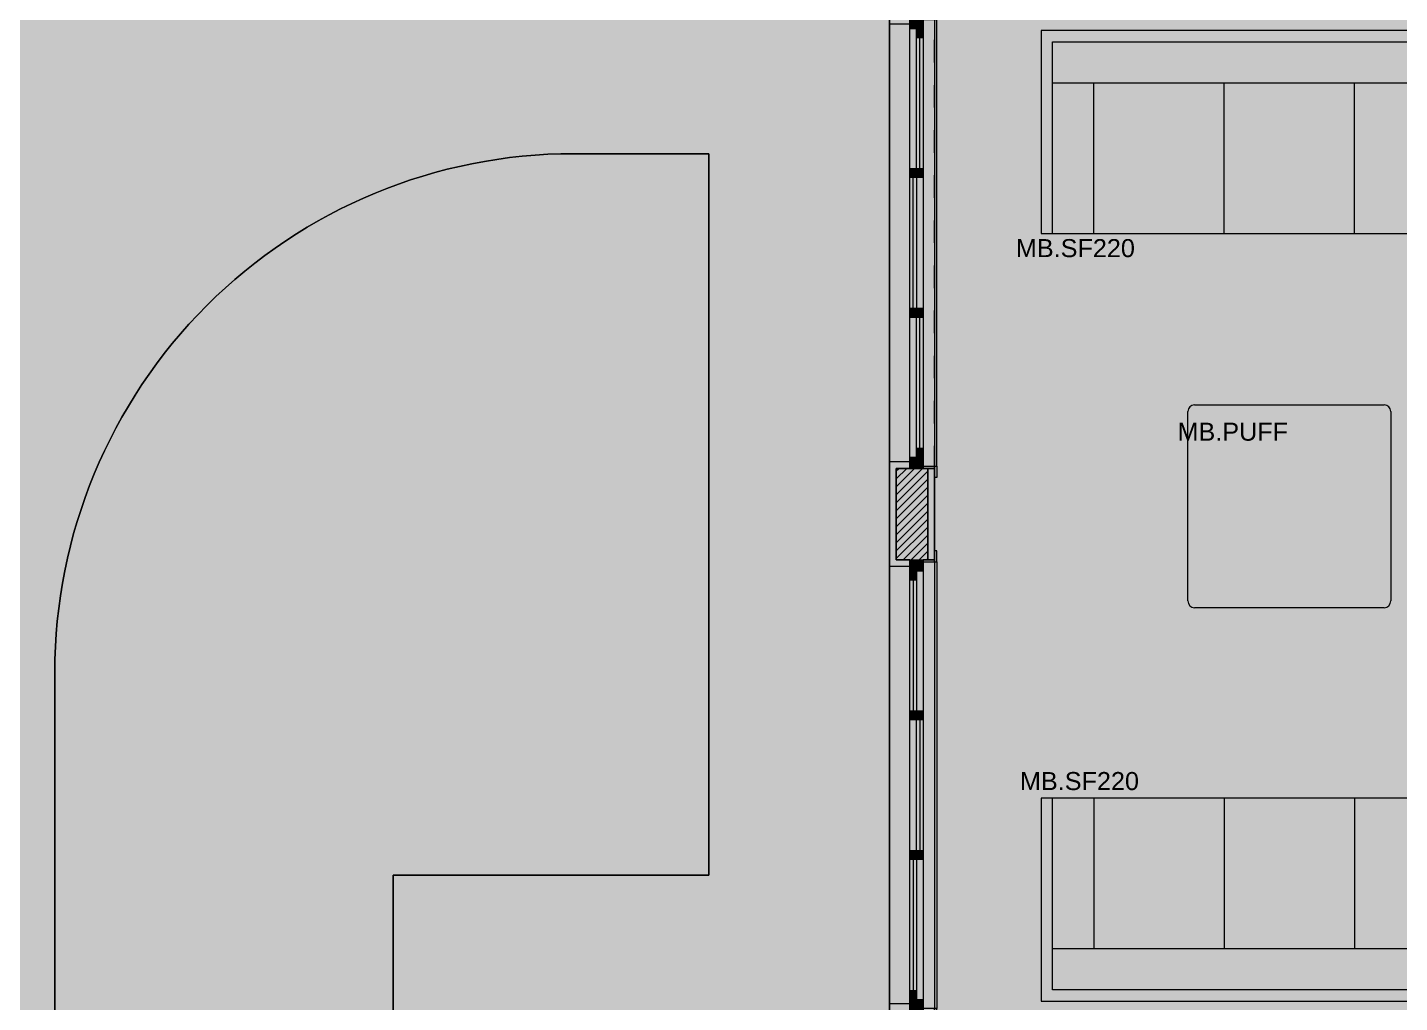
# Model space of a CAD drawing. Header units: metres. Extents: x -77 to 21.6, y -70.6 to -27.7.
# Drawn here: x -68.94 to -62.85, y -46.86 to -42.54 of the extents above; entities that cross this region are included whole.
import ezdxf

# ---------------------------------------------------------------- set-up
doc = ezdxf.new("R2010")
doc.units = ezdxf.units.M
doc.header["$MEASUREMENT"] = 0
doc.linetypes.add('Dashed', pattern=[0.07, 0.045, -0.025])
for name, color, linetype in [('Janelas Archicad', 7, 'Continuous'), ('NOTAS-LAYOUT.EXEC', 7, 'Continuous'), ('PAREDE CONSTRUIR', 7, 'Continuous'), ('TERRENO.ARQ', 7, 'Continuous')]:
    doc.layers.add(name, color=color, linetype=linetype)
for name, color, linetype, lineweight in [('Janelas Archicad_Caneta_No__10', 7, 'Continuous', 5), ('Janelas Archicad_Caneta_No__241', 7, 'Continuous', 13), ('LAJES.EST_Caneta_No__241', 7, 'Continuous', 13), ('MOBILIÁRIO_Caneta_No__96', 252, 'Continuous', 0), ('NOTAS-LAYOUT.EXEC_Caneta_No__99', 7, 'Continuous', 20), ('PAREDE CONSTRUIR_Caneta_No__241', 7, 'Continuous', 13), ('PAREDE CONSTRUIR_Caneta_No__3', 7, 'Continuous', 25), ('TERRENO.ARQ_Caneta_No__241', 7, 'Continuous', 13)]:
    doc.layers.add(name, color=color, linetype=linetype, lineweight=lineweight)
for name, color, linetype, lineweight, true_color in [('Janelas Archicad_Caneta_No__9', 7, 'Continuous', 5, 0x020202), ('LAJES.EST_Caneta_No__18', 7, 'Continuous', 0, 0xdfdfdf), ('LAJES.EST_Caneta_No__254', 7, 'Continuous', 0, 0xd1c9ad), ('MOBILIÁRIO_Caneta_No__19', 7, 'Continuous', 0, 0xe9e9e9), ('ZONA_Caneta_No__56', 7, 'Continuous', 0, 0xffe495)]:
    doc.layers.add(name, color=color, linetype=linetype, lineweight=lineweight, true_color=true_color)
doc.styles.add('GENERATED_STYLE_1', font='arial.ttf')
pattern_1 = [(45, (0, 0.6), (-0.1909188, 0.1909188), [0, -0.18, 0, -0.27]), (110, (0.6, 0.6), (0.253717, 0.09234544), [0, -0.132, 0, -0.228])]

# ---------------------------------------------------------------- blocks, each defined once
blk = doc.blocks.new('3-Sash Sliding Window 26')
at = {"layer": 'Janelas Archicad', "linetype": 'Continuous', "lineweight": 0, "true_color": 0xffffff}
for points in [[(-1, 0), (1, 0), (1, 0.05), (0.99, 0.06), (-0.99, 0.06), (-1, 0.05)], [(-1, 0), (-1, -0.06), (-0.95, -0.06), (-0.95, 0)], [(-0.29, 0), (-0.95, 0), (-0.95, -0.03), (-0.95, -0.06), (-0.29, -0.06), (-0.29, -0.03)], [(0.33, 0), (-0.33, 0), (-0.33, -0.03), (-0.33, -0.06), (0.33, -0.06), (0.33, -0.03)], [(-0.33, 0), (-0.33, -0.03), (-0.29, -0.03), (-0.29, 0)], [(0.29, -0.03), (0.29, 0), (-0.29, 0), (-0.29, -0.03)], [(0.95, 0), (0.29, 0), (0.29, -0.03), (0.29, -0.06), (0.95, -0.06), (0.95, -0.03)], [(0.33, -0.03), (0.33, 0), (0.29, 0), (0.29, -0.03)], [(1, -0.06), (1, 0), (0.95, 0), (0.95, -0.06)], [(-0.95, -0.03), (-0.95, -0.06), (-0.91, -0.06), (-0.91, -0.03)], [(-0.33, -0.06), (-0.33, -0.03), (-0.91, -0.03), (-0.91, -0.06)], [(-0.29, -0.06), (-0.29, -0.03), (-0.33, -0.03), (-0.33, -0.06)], [(0.29, -0.03), (0.29, -0.06), (0.33, -0.06), (0.33, -0.03)], [(0.91, -0.06), (0.91, -0.03), (0.33, -0.03), (0.33, -0.06)], [(0.95, -0.06), (0.95, -0.03), (0.91, -0.03), (0.91, -0.06)]]:
    blk.add_hatch(color=7, dxfattribs=at).paths.add_polyline_path(points)
at = {"layer": 'Janelas Archicad_Caneta_No__10', "color": 7, "linetype": 'Continuous', "lineweight": 5}
for p, q in [((-0.99, 0.06), (-1.04, 0.06)), ((-1.04, 0.06), (-1.04, 0.05)), ((-1.04, 0.05), (-0.99, 0.05)), ((-0.99, 0.05), (-1, 0.05)), ((-1, 0.05), (-1, 0)), ((-1, 0), (-0.99, 0)), ((-0.99, 0.05), (-0.99, 0.06)), ((-0.99, 0), (-0.99, 0.05)), ((1.04, 0.06), (0.99, 0.06)), ((0.99, 0.06), (0.99, 0.05)), ((1, 0.05), (0.99, 0.05)), ((0.99, 0.05), (0.99, 0)), ((0.99, 0.05), (1.04, 0.05)), ((0.99, 0), (1, 0)), ((1, 0), (1, 0.05)), ((1.04, 0.05), (1.04, 0.06))]:
    blk.add_line(p, q, dxfattribs=at)
at = {"layer": 'Janelas Archicad_Caneta_No__241', "color": 7, "linetype": 'Continuous', "lineweight": 13}
for p, q in [((-1.04, 0.05), (-1, 0.05)), ((-1, 0.02), (-1, 0.05)), ((-1, 0), (-1, 0.02)), ((-1, -0.06), (-1, 0)), ((1, 0.02), (1, 0.05)), ((1, 0.05), (1.04, 0.05)), ((1, 0), (1, 0.02)), ((1, -0.06), (1, 0)), ((-0.97, -0.06), (-0.97, -0.15)), ((0.97, -0.06), (0.97, -0.15)), ((-1, -0.15), (-0.97, -0.15)), ((1, -0.15), (0.97, -0.15))]:
    blk.add_line(p, q, dxfattribs=at)
at = {"layer": 'Janelas Archicad_Caneta_No__9', "color": 18, "linetype": 'Dashed', "lineweight": 5, "true_color": 0x020202}
blk.add_line((-1, 0.05), (1, 0.05), dxfattribs=at)
at = {"layer": 'Janelas Archicad_Caneta_No__9', "color": 18, "linetype": 'Continuous', "lineweight": 5, "true_color": 0x020202}
for p, q in [((-1, 0), (-0.95, 0)), ((-0.99, 0.06), (0.99, 0.06)), ((-0.95, 0), (-0.29, 0)), ((-0.95, 0), (-0.95, -0.06)), ((-0.33, 0), (0.33, 0)), ((-0.33, 0), (-0.29, 0)), ((-0.33, -0.03), (-0.33, 0)), ((-0.29, 0), (-0.29, -0.03)), ((-0.29, 0), (0.29, 0)), ((0.29, 0), (0.95, 0)), ((0.29, -0.03), (0.29, 0)), ((0.29, 0), (0.33, 0)), ((0.33, 0), (0.33, -0.03)), ((0.95, -0.06), (0.95, 0)), ((0.95, 0), (1, 0)), ((-0.95, -0.06), (-1, -0.06)), ((-0.95, -0.03), (-0.91, -0.03)), ((-0.95, -0.06), (-0.95, -0.03)), ((-0.29, -0.06), (-0.95, -0.06)), ((-0.91, -0.06), (-0.95, -0.06)), ((-0.91, -0.03), (-0.91, -0.06)), ((-0.91, -0.03), (-0.33, -0.03)), ((-0.91, -0.045), (-0.33, -0.045)), ((-0.33, -0.06), (-0.91, -0.06)), ((-0.33, -0.06), (-0.33, -0.03)), ((-0.33, -0.03), (-0.29, -0.03)), ((-0.29, -0.03), (-0.33, -0.03)), ((0.33, -0.06), (-0.33, -0.06)), ((-0.29, -0.06), (-0.33, -0.06)), ((-0.29, -0.015), (0.29, -0.015)), ((-0.29, -0.03), (-0.29, -0.06)), ((0.29, -0.03), (-0.29, -0.03)), ((0.33, -0.03), (0.29, -0.03)), ((0.29, -0.03), (0.33, -0.03)), ((0.29, -0.06), (0.29, -0.03)), ((0.95, -0.06), (0.29, -0.06)), ((0.33, -0.06), (0.29, -0.06)), ((0.33, -0.03), (0.33, -0.06)), ((0.33, -0.03), (0.91, -0.03)), ((0.33, -0.045), (0.91, -0.045)), ((0.91, -0.06), (0.33, -0.06)), ((0.91, -0.06), (0.91, -0.03)), ((0.91, -0.03), (0.95, -0.03)), ((0.95, -0.06), (0.91, -0.06)), ((0.95, -0.03), (0.95, -0.06)), ((1, -0.06), (0.95, -0.06)), ((-0.97, -0.15), (0.97, -0.15))]:
    blk.add_line(p, q, dxfattribs=at)
blk = doc.blocks.new('3-Sash Sliding Window 26_2')
at = {"layer": 'Janelas Archicad', "linetype": 'Continuous', "lineweight": 0, "true_color": 0xffffff}
for points in [[(-1, 0), (-1, -0.06), (-0.95, -0.06), (-0.95, 0)], [(-0.29, 0), (-0.95, 0), (-0.95, -0.03), (-0.95, -0.06), (-0.29, -0.06), (-0.29, -0.03)], [(0.33, 0), (-0.33, 0), (-0.33, -0.03), (-0.33, -0.06), (0.33, -0.06), (0.33, -0.03)], [(-0.33, 0), (-0.33, -0.03), (-0.29, -0.03), (-0.29, 0)], [(0.29, -0.03), (0.29, 0), (-0.29, 0), (-0.29, -0.03)], [(0.95, 0), (0.29, 0), (0.29, -0.03), (0.29, -0.06), (0.95, -0.06), (0.95, -0.03)], [(0.33, -0.03), (0.33, 0), (0.29, 0), (0.29, -0.03)], [(1, -0.06), (1, 0), (0.95, 0), (0.95, -0.06)], [(-1, -0.06), (-1, -0.11), (-0.99, -0.12), (0.99, -0.12), (1, -0.11), (1, -0.06)], [(-0.95, -0.03), (-0.95, -0.06), (-0.91, -0.06), (-0.91, -0.03)], [(-0.33, -0.06), (-0.33, -0.03), (-0.91, -0.03), (-0.91, -0.06)], [(-0.29, -0.06), (-0.29, -0.03), (-0.33, -0.03), (-0.33, -0.06)], [(0.29, -0.03), (0.29, -0.06), (0.33, -0.06), (0.33, -0.03)], [(0.91, -0.06), (0.91, -0.03), (0.33, -0.03), (0.33, -0.06)], [(0.95, -0.06), (0.95, -0.03), (0.91, -0.03), (0.91, -0.06)]]:
    blk.add_hatch(color=7, dxfattribs=at).paths.add_polyline_path(points)
at = {"layer": 'Janelas Archicad_Caneta_No__10', "color": 7, "linetype": 'Continuous', "lineweight": 5}
for p, q in [((-1, -0.11), (-1, -0.06)), ((-1, -0.06), (-0.99, -0.06)), ((-0.99, -0.06), (-0.99, -0.11)), ((0.99, -0.11), (0.99, -0.06)), ((0.99, -0.06), (1, -0.06)), ((1, -0.06), (1, -0.11)), ((-1.04, -0.12), (-1.04, -0.11)), ((-1.04, -0.11), (-0.99, -0.11)), ((-0.99, -0.12), (-1.04, -0.12)), ((-0.99, -0.11), (-1, -0.11)), ((-0.99, -0.11), (-0.99, -0.12)), ((1, -0.11), (0.99, -0.11)), ((0.99, -0.11), (1.04, -0.11)), ((0.99, -0.12), (0.99, -0.11)), ((1.04, -0.12), (0.99, -0.12)), ((1.04, -0.11), (1.04, -0.12))]:
    blk.add_line(p, q, dxfattribs=at)
at = {"layer": 'Janelas Archicad_Caneta_No__241', "color": 7, "linetype": 'Continuous', "lineweight": 13}
for p, q in [((-1, 0.09), (-0.97, 0.09)), ((-0.97, 0), (-0.97, 0.09)), ((1, 0.09), (0.97, 0.09)), ((0.97, 0), (0.97, 0.09)), ((-1, 0), (-1, -0.06)), ((1, 0), (1, -0.06)), ((-1, -0.06), (-1, -0.08)), ((1, -0.06), (1, -0.08)), ((-1.04, -0.11), (-1, -0.11)), ((-1, -0.08), (-1, -0.11)), ((1, -0.08), (1, -0.11)), ((1, -0.11), (1.04, -0.11))]:
    blk.add_line(p, q, dxfattribs=at)
at = {"layer": 'Janelas Archicad_Caneta_No__9', "color": 18, "linetype": 'Continuous', "lineweight": 5, "true_color": 0x020202}
for p, q in [((-0.97, 0.09), (0.97, 0.09)), ((-1, 0), (-0.95, 0)), ((-0.95, 0), (-0.29, 0)), ((-0.95, 0), (-0.95, -0.06)), ((-0.33, 0), (0.33, 0)), ((-0.33, 0), (-0.29, 0)), ((-0.33, -0.03), (-0.33, 0)), ((-0.29, 0), (-0.29, -0.03)), ((-0.29, 0), (0.29, 0)), ((0.29, 0), (0.95, 0)), ((0.29, -0.03), (0.29, 0)), ((0.29, 0), (0.33, 0)), ((0.33, 0), (0.33, -0.03)), ((0.95, -0.06), (0.95, 0)), ((0.95, 0), (1, 0)), ((-0.95, -0.06), (-1, -0.06)), ((-0.95, -0.03), (-0.91, -0.03)), ((-0.95, -0.06), (-0.95, -0.03)), ((-0.29, -0.06), (-0.95, -0.06)), ((-0.91, -0.06), (-0.95, -0.06)), ((-0.91, -0.03), (-0.91, -0.06)), ((-0.91, -0.03), (-0.33, -0.03)), ((-0.91, -0.045), (-0.33, -0.045)), ((-0.33, -0.06), (-0.91, -0.06)), ((-0.33, -0.06), (-0.33, -0.03)), ((-0.33, -0.03), (-0.29, -0.03)), ((-0.29, -0.03), (-0.33, -0.03)), ((0.33, -0.06), (-0.33, -0.06)), ((-0.29, -0.06), (-0.33, -0.06)), ((-0.29, -0.015), (0.29, -0.015)), ((-0.29, -0.03), (-0.29, -0.06)), ((0.29, -0.03), (-0.29, -0.03)), ((0.33, -0.03), (0.29, -0.03)), ((0.29, -0.03), (0.33, -0.03)), ((0.29, -0.06), (0.29, -0.03)), ((0.95, -0.06), (0.29, -0.06)), ((0.33, -0.06), (0.29, -0.06)), ((0.33, -0.03), (0.33, -0.06)), ((0.33, -0.03), (0.91, -0.03)), ((0.33, -0.045), (0.91, -0.045)), ((0.91, -0.06), (0.33, -0.06)), ((0.91, -0.06), (0.91, -0.03)), ((0.91, -0.03), (0.95, -0.03)), ((0.95, -0.06), (0.91, -0.06)), ((0.95, -0.03), (0.95, -0.06)), ((1, -0.06), (0.95, -0.06)), ((-0.99, -0.12), (0.99, -0.12))]:
    blk.add_line(p, q, dxfattribs=at)
at = {"layer": 'Janelas Archicad_Caneta_No__9', "color": 18, "linetype": 'Dashed', "lineweight": 5, "true_color": 0x020202}
blk.add_line((-1, -0.11), (1, -0.11), dxfattribs=at)
blk = doc.blocks.new('Sofa 04 12[92]_6', base_point=(-62.2412, -45.9583))
at = {"layer": 'MOBILIÁRIO_Caneta_No__19', "linetype": 'Continuous', "lineweight": 0, "true_color": 0xe9e9e9}
blk.add_hatch(color=254, dxfattribs=at).paths.add_polyline_path([(-62.2412, -45.9583), (-64.4412, -45.9583), (-64.4412, -46.8583), (-62.2412, -46.8583)])
at = {"layer": 'MOBILIÁRIO_Caneta_No__96', "color": 252, "linetype": 'Continuous', "lineweight": 0}
for p, q in [((-62.2412, -45.9583), (-64.4412, -45.9583)), ((-64.4412, -45.9583), (-64.4412, -46.8583)), ((-64.3912, -46.8083), (-64.3912, -45.9583)), ((-64.2079, -45.9583), (-64.2079, -46.6264)), ((-63.6301, -45.9583), (-63.6301, -46.6264)), ((-63.0523, -45.9583), (-63.0523, -46.6264)), ((-62.4745, -45.9583), (-62.4745, -46.6264)), ((-62.2912, -45.9583), (-62.2912, -46.8083)), ((-62.2412, -46.8583), (-62.2412, -45.9583)), ((-62.2912, -46.6264), (-64.3912, -46.6264)), ((-62.2912, -46.8083), (-64.3912, -46.8083)), ((-64.4412, -46.8583), (-62.2412, -46.8583))]:
    blk.add_line(p, q, dxfattribs=at)
blk = doc.blocks.new('Sofa 04 12[93]_6', base_point=(-64.4412, -43.4547))
at = {"layer": 'MOBILIÁRIO_Caneta_No__19', "linetype": 'Continuous', "lineweight": 0, "true_color": 0xe9e9e9}
blk.add_hatch(color=254, dxfattribs=at).paths.add_polyline_path([(-64.4412, -43.4547), (-62.2412, -43.4547), (-62.2412, -42.5547), (-64.4412, -42.5547)])
at = {"layer": 'MOBILIÁRIO_Caneta_No__96', "color": 252, "linetype": 'Continuous', "lineweight": 0}
for p, q in [((-62.2412, -42.5547), (-64.4412, -42.5547)), ((-64.4412, -42.5547), (-64.4412, -43.4547)), ((-62.2412, -43.4547), (-62.2412, -42.5547)), ((-64.3912, -43.4547), (-64.3912, -42.6047)), ((-64.3912, -42.6047), (-62.2912, -42.6047)), ((-62.2912, -42.6047), (-62.2912, -43.4547)), ((-64.3912, -42.7865), (-62.2912, -42.7865)), ((-64.2079, -43.4547), (-64.2079, -42.7865)), ((-63.6301, -43.4547), (-63.6301, -42.7865)), ((-63.0523, -43.4547), (-63.0523, -42.7865)), ((-62.4745, -43.4547), (-62.4745, -42.7865)), ((-64.4412, -43.4547), (-62.2412, -43.4547))]:
    blk.add_line(p, q, dxfattribs=at)
blk = doc.blocks.new('Sofa Set 01 14[100]_6', base_point=(-62.8912, -44.2138))
at = {"layer": 'MOBILIÁRIO_Caneta_No__19', "linetype": 'Continuous', "lineweight": 0, "true_color": 0xe9e9e9}
blk.add_hatch(color=254, dxfattribs=at).paths.add_polyline_path([(-63.7612, -44.2138, 0.414214), (-63.7912, -44.2438), (-63.7912, -45.0838, 0.414214), (-63.7612, -45.1138), (-62.9212, -45.1138, 0.414214), (-62.8912, -45.0838), (-62.8912, -44.2438, 0.414214), (-62.9212, -44.2138)])
at = {"layer": 'MOBILIÁRIO_Caneta_No__96', "color": 252, "linetype": 'Continuous', "lineweight": 0}
for p, q in [((-63.7612, -44.2138), (-62.9212, -44.2138)), ((-63.7912, -45.0838), (-63.7912, -44.2438)), ((-62.8912, -44.2438), (-62.8912, -45.0838)), ((-62.9212, -45.1138), (-63.7612, -45.1138))]:
    blk.add_line(p, q, dxfattribs=at)
for centre, start, end in [((-63.7612, -44.2438), 90, 180), ((-62.9212, -44.2438), 0, 90), ((-63.7612, -45.0838), 180, 270), ((-62.9212, -45.0838), 270, 0)]:
    blk.add_arc(centre, 0.03, start, end, dxfattribs=at)
blk = doc.blocks.new('Label_132_6', base_point=(-64.4231, -45.818))
at = {"layer": 'NOTAS-LAYOUT.EXEC_Caneta_No__99', "color": 7, "lineweight": 20, "insert": (-64.1589, -45.8423), "char_height": 0.08, "attachment_point": 2, "style": 'GENERATED_STYLE_1'}
blk.add_mtext('\\A1;{\\pqc;\\pt0,99;\\fArial|b0|i0|c0|p0;\\W1.000000;MB.SF220\\fArial|b0|i0|c0|p0;\\W1.000000;\\A1{\\H.66x;\\S^  ;}\\fArial|b0|i0|c0|p0;\\W1.000000;\\fArial|b0|i0|c0|p0;\\W1.000000;\\A1{\\H.66x;\\S^  ;}\\fArial|b0|i0|c0|p0;\\W1.000000;\\fArial|b0|i0|c0|p0;\\W1.000000;\\fArial|b0|i0|c0|p0;\\W1.000000;\\fArial|b0|i0|c0|p0;\\W1.000000;\\fArial|b0|i0|c0|p0;\\W1.000000;\\fArial|b0|i0|c0|p0;\\W1.000000;\\fArial|b0|i0|c0|p0;\\W1.000000;\\A1{\\H.66x;\\S^  ;}\\fArial|b0|i0|c0|p0;\\W1.000000;\\fArial|b0|i0|c0|p0;\\W1.000000;\\A1{\\H.66x;\\S^  ;}\\fArial|b0|i0|c0|p0;\\W1.000000;\\fArial|b0|i0|c0|p0;\\W1.000000;\\fArial|b0|i0|c0|p0;\\W1.000000;\\fArial|b0|i0|c0|p0;\\W1.000000;\\fArial|b0|i0|c0|p0;\\W1.000000;\\fArial|b0|i0|c0|p0;\\W1.000000;\\fArial|b0|i0|c0|p0;\\W1.000000;\\A1{\\H.66x;\\S^  ;}\\fArial|b0|i0|c0|p0;\\W1.000000;\\fArial|b0|i0|c0|p0;\\W1.000000;\\A1{\\H.66x;\\S^  ;}\\fArial|b0|i0|c0|p0;\\W1.000000;\\fArial|b0|i0|c0|p0;\\W1.000000;\\fArial|b0|i0|c0|p0;\\W1.000000;\\fArial|b0|i0|c0|p0;\\W1.000000;\\fArial|b0|i0|c0|p0;\\W1.000000;\\fArial|b0|i0|c0|p0;\\W1.000000;\\fArial|b0|i0|c0|p0;\\W1.000000;\\A1{\\H.66x;\\S^  ;}\\fArial|b0|i0|c0|p0;\\W1.000000;\\fArial|b0|i0|c0|p0;\\W1.000000;\\A1{\\H.66x;\\S^  ;}\\fArial|b0|i0|c0|p0;\\W1.000000;\\fArial|b0|i0|c0|p0;\\W1.000000;\\fArial|b0|i0|c0|p0;\\W1.000000;\\fArial|b0|i0|c0|p0;\\W1.000000;\\fArial|b0|i0|c0|p0;\\W1.000000;\\fArial|b0|i0|c0|p0;\\W1.000000;\\fArial|b0|i0|c0|p0;\\W1.000000;\\A1{\\H.66x;\\S^  ;}\\fArial|b0|i0|c0|p0;\\W1.000000;\\fArial|b0|i0|c0|p0;\\W1.000000;\\A1{\\H.66x;\\S^  ;}\\fArial|b0|i0|c0|p0;\\W1.000000;\\fArial|b0|i0|c0|p0;\\W1.000000;\\fArial|b0|i0|c0|p0;\\W1.000000;\\fArial|b0|i0|c0|p0;\\W1.000000;\\fArial|b0|i0|c0|p0;\\W1.000000;\\fArial|b0|i0|c0|p0;\\W1.000000;\\fArial|b0|i0|c0|p0;\\W1.000000;\\A1{\\H.66x;\\S^  ;}\\fArial|b0|i0|c0|p0;\\W1.000000;}', dxfattribs=at)
blk = doc.blocks.new('Label_133_6', base_point=(-64.4412, -43.4547))
at = {"layer": 'NOTAS-LAYOUT.EXEC_Caneta_No__99', "color": 7, "lineweight": 20, "insert": (-64.177, -43.479), "char_height": 0.08, "attachment_point": 2, "style": 'GENERATED_STYLE_1'}
blk.add_mtext('\\A1;{\\pqc;\\pt0,99;\\fArial|b0|i0|c0|p0;\\W1.000000;MB.SF220\\fArial|b0|i0|c0|p0;\\W1.000000;\\A1{\\H.66x;\\S^  ;}\\fArial|b0|i0|c0|p0;\\W1.000000;\\fArial|b0|i0|c0|p0;\\W1.000000;\\A1{\\H.66x;\\S^  ;}\\fArial|b0|i0|c0|p0;\\W1.000000;\\fArial|b0|i0|c0|p0;\\W1.000000;\\fArial|b0|i0|c0|p0;\\W1.000000;\\fArial|b0|i0|c0|p0;\\W1.000000;\\fArial|b0|i0|c0|p0;\\W1.000000;\\fArial|b0|i0|c0|p0;\\W1.000000;\\fArial|b0|i0|c0|p0;\\W1.000000;\\A1{\\H.66x;\\S^  ;}\\fArial|b0|i0|c0|p0;\\W1.000000;\\fArial|b0|i0|c0|p0;\\W1.000000;\\A1{\\H.66x;\\S^  ;}\\fArial|b0|i0|c0|p0;\\W1.000000;\\fArial|b0|i0|c0|p0;\\W1.000000;\\fArial|b0|i0|c0|p0;\\W1.000000;\\fArial|b0|i0|c0|p0;\\W1.000000;\\fArial|b0|i0|c0|p0;\\W1.000000;\\fArial|b0|i0|c0|p0;\\W1.000000;\\fArial|b0|i0|c0|p0;\\W1.000000;\\A1{\\H.66x;\\S^  ;}\\fArial|b0|i0|c0|p0;\\W1.000000;\\fArial|b0|i0|c0|p0;\\W1.000000;\\A1{\\H.66x;\\S^  ;}\\fArial|b0|i0|c0|p0;\\W1.000000;\\fArial|b0|i0|c0|p0;\\W1.000000;\\fArial|b0|i0|c0|p0;\\W1.000000;\\fArial|b0|i0|c0|p0;\\W1.000000;\\fArial|b0|i0|c0|p0;\\W1.000000;\\fArial|b0|i0|c0|p0;\\W1.000000;\\fArial|b0|i0|c0|p0;\\W1.000000;\\A1{\\H.66x;\\S^  ;}\\fArial|b0|i0|c0|p0;\\W1.000000;\\fArial|b0|i0|c0|p0;\\W1.000000;\\A1{\\H.66x;\\S^  ;}\\fArial|b0|i0|c0|p0;\\W1.000000;\\fArial|b0|i0|c0|p0;\\W1.000000;\\fArial|b0|i0|c0|p0;\\W1.000000;\\fArial|b0|i0|c0|p0;\\W1.000000;\\fArial|b0|i0|c0|p0;\\W1.000000;\\fArial|b0|i0|c0|p0;\\W1.000000;\\fArial|b0|i0|c0|p0;\\W1.000000;\\A1{\\H.66x;\\S^  ;}\\fArial|b0|i0|c0|p0;\\W1.000000;\\fArial|b0|i0|c0|p0;\\W1.000000;\\A1{\\H.66x;\\S^  ;}\\fArial|b0|i0|c0|p0;\\W1.000000;\\fArial|b0|i0|c0|p0;\\W1.000000;\\fArial|b0|i0|c0|p0;\\W1.000000;\\fArial|b0|i0|c0|p0;\\W1.000000;\\fArial|b0|i0|c0|p0;\\W1.000000;\\fArial|b0|i0|c0|p0;\\W1.000000;\\fArial|b0|i0|c0|p0;\\W1.000000;\\A1{\\H.66x;\\S^  ;}\\fArial|b0|i0|c0|p0;\\W1.000000;}', dxfattribs=at)
blk = doc.blocks.new('Label_171_6', base_point=(-63.725, -44.2687))
at = {"layer": 'NOTAS-LAYOUT.EXEC_Caneta_No__99', "color": 7, "lineweight": 20, "insert": (-63.4793, -44.293), "char_height": 0.08, "attachment_point": 2, "style": 'GENERATED_STYLE_1'}
blk.add_mtext('\\A1;{\\pqc;\\pt0,99;\\fArial|b0|i0|c0|p0;\\W1.000000;MB.PUFF\\fArial|b0|i0|c0|p0;\\W1.000000;\\A1{\\H.66x;\\S^  ;}\\fArial|b0|i0|c0|p0;\\W1.000000;\\fArial|b0|i0|c0|p0;\\W1.000000;\\A1{\\H.66x;\\S^  ;}\\fArial|b0|i0|c0|p0;\\W1.000000;\\fArial|b0|i0|c0|p0;\\W1.000000;\\fArial|b0|i0|c0|p0;\\W1.000000;\\fArial|b0|i0|c0|p0;\\W1.000000;\\fArial|b0|i0|c0|p0;\\W1.000000;\\fArial|b0|i0|c0|p0;\\W1.000000;\\fArial|b0|i0|c0|p0;\\W1.000000;\\A1{\\H.66x;\\S^  ;}\\fArial|b0|i0|c0|p0;\\W1.000000;\\fArial|b0|i0|c0|p0;\\W1.000000;\\A1{\\H.66x;\\S^  ;}\\fArial|b0|i0|c0|p0;\\W1.000000;\\fArial|b0|i0|c0|p0;\\W1.000000;\\fArial|b0|i0|c0|p0;\\W1.000000;\\fArial|b0|i0|c0|p0;\\W1.000000;\\fArial|b0|i0|c0|p0;\\W1.000000;\\fArial|b0|i0|c0|p0;\\W1.000000;\\fArial|b0|i0|c0|p0;\\W1.000000;\\A1{\\H.66x;\\S^  ;}\\fArial|b0|i0|c0|p0;\\W1.000000;\\fArial|b0|i0|c0|p0;\\W1.000000;\\A1{\\H.66x;\\S^  ;}\\fArial|b0|i0|c0|p0;\\W1.000000;\\fArial|b0|i0|c0|p0;\\W1.000000;\\fArial|b0|i0|c0|p0;\\W1.000000;\\fArial|b0|i0|c0|p0;\\W1.000000;\\fArial|b0|i0|c0|p0;\\W1.000000;\\fArial|b0|i0|c0|p0;\\W1.000000;\\fArial|b0|i0|c0|p0;\\W1.000000;\\A1{\\H.66x;\\S^  ;}\\fArial|b0|i0|c0|p0;\\W1.000000;\\fArial|b0|i0|c0|p0;\\W1.000000;\\A1{\\H.66x;\\S^  ;}\\fArial|b0|i0|c0|p0;\\W1.000000;\\fArial|b0|i0|c0|p0;\\W1.000000;\\fArial|b0|i0|c0|p0;\\W1.000000;\\fArial|b0|i0|c0|p0;\\W1.000000;\\fArial|b0|i0|c0|p0;\\W1.000000;\\fArial|b0|i0|c0|p0;\\W1.000000;\\fArial|b0|i0|c0|p0;\\W1.000000;\\A1{\\H.66x;\\S^  ;}\\fArial|b0|i0|c0|p0;\\W1.000000;\\fArial|b0|i0|c0|p0;\\W1.000000;\\A1{\\H.66x;\\S^  ;}\\fArial|b0|i0|c0|p0;\\W1.000000;\\fArial|b0|i0|c0|p0;\\W1.000000;\\fArial|b0|i0|c0|p0;\\W1.000000;\\fArial|b0|i0|c0|p0;\\W1.000000;\\fArial|b0|i0|c0|p0;\\W1.000000;\\fArial|b0|i0|c0|p0;\\W1.000000;\\fArial|b0|i0|c0|p0;\\W1.000000;\\A1{\\H.66x;\\S^  ;}\\fArial|b0|i0|c0|p0;\\W1.000000;}', dxfattribs=at)

msp = doc.modelspace()

# ---------------------------------------------------------------- hatches: boundary and pattern name
at = {"layer": 'LAJES.EST_Caneta_No__18', "linetype": 'Continuous', "lineweight": 0, "true_color": 0xdfdfdf}
h = msp.add_hatch(dxfattribs=at)
h.set_pattern_fill('Piso_Externo__0006', color=254, style=0, pattern_type=2)
h.set_pattern_definition(pattern_1)
h.paths.add_polyline_path([(-76.514, -65.1016), (-73.814, -65.1016, -0.414214), (-75.814, -67.1016), (-66.814, -67.1016, -0.414214), (-68.814, -65.1016), (-68.814, -62.301), (-68.814, -45.4002, -0.414214), (-66.514, -43.1002), (-65.914, -43.1002), (-65.914, -42.3002), (-66.514, -42.3002), (-66.514, -38.2041), (-65.114, -38.2041), (-65.114, -36.7038), (-66.514, -36.7038), (-66.514, -32.5997), (-65.114, -32.5997), (-56.714, -32.5997), (-53.814, -32.5997), (-44.014, -32.5997), (-44.014, -42.3002), (-53.814, -42.3002), (-53.814, -47.1002), (-44.014, -47.1002), (-44.014, -50.8516), (-45.6136, -50.8516), (-45.6136, -52.3506), (-44.014, -52.3506), (-44.014, -60.3006), (-48.9163, -60.3006), (-48.9163, -61.1006), (-44.3609, -61.1006), (-44.3609, -67.1016), (-44.014, -67.1016), (-41.514, -67.1016), (-41.514, -28.1016), (-41.714, -28.1016), (-41.714, -60.3006), (-43.014, -60.3006), (-43.014, -30.0016), (-66.514, -30.0016), (-66.514, -28.1016), (-76.514, -28.1016)])
h.paths.add_polyline_path([(-73.814, -45.1016), (-76.314, -45.1016), (-76.314, -43.0892), (-75.7984, -43.0908, -0.414214), (-73.8139, -45.0876)], flags=0)
h.paths.add_polyline_path([(-73.814, -45.5846, -0.009328), (-73.814, -45.6604)], flags=0)
h.paths.add_polyline_path([(-52.814, -46.3002), (-52.814, -43.1002), (-44.014, -43.1002), (-44.014, -46.3002)], flags=0)
h.paths.add_polyline_path([(-67.714, -34.1), (-76.314, -34.1), (-76.314, -32.5997), (-67.714, -32.5997)], flags=0)
h = msp.add_hatch(dxfattribs=at)
h.set_pattern_fill('Piso_Externo__0006', color=254, style=0, pattern_type=2)
h.set_pattern_definition(pattern_1)
h.paths.add_polyline_path([(-66.514, -46.3002), (-67.314, -46.3002), (-67.314, -61.1006), (-56.514, -61.1006), (-56.514, -67.1016), (-54.116, -67.1016), (-54.116, -62.3006), (-51.8328, -62.3006), (-51.8328, -67.1016), (-48.9163, -67.1016), (-48.9163, -65.8006), (-48.9163, -60.3006), (-56.514, -60.3006), (-66.514, -60.3006), (-66.514, -47.1002), (-65.114, -47.1002), (-65.114, -46.3002), (-65.114, -42.3002), (-65.914, -42.3002), (-65.914, -43.1002), (-65.914, -46.3002)])
at = {"layer": 'LAJES.EST_Caneta_No__254', "linetype": 'Continuous', "lineweight": 0, "true_color": 0xd1c9ad}
h = msp.add_hatch(dxfattribs=at)
h.set_pattern_fill('Haie_OD_0006', color=9, style=0, pattern_type=2)
h.set_pattern_definition([(45, (0, 0.5), (-0.159099, 0.159099), [0, -0.15, 0, -0.225]), (110, (0.5, 0.5), (0.21143084, 0.07695453), [0, -0.11, 0, -0.19])])
h.paths.add_polyline_path([(-65.114, -47.1002), (-66.514, -47.1002), (-66.514, -60.3006), (-56.514, -60.3006), (-44.014, -60.3006), (-44.014, -56.6006), (-50.5957, -56.6006), (-50.5957, -54.2479), (-52.6157, -54.2479), (-52.6157, -52.5506), (-50.5957, -52.5506), (-45.6136, -52.5506), (-45.6136, -50.8516), (-44.014, -50.8516), (-44.014, -47.1002), (-53.814, -47.1002), (-53.814, -42.3002), (-44.014, -42.3002), (-44.014, -37.1002), (-51.174, -37.1002), (-51.174, -32.5997), (-53.814, -32.5997), (-56.714, -32.5997), (-58.7637, -32.5997), (-58.7637, -34.9038), (-63.464, -34.9038), (-63.464, -36.5038), (-65.114, -36.5038), (-65.114, -38.4037), (-63.464, -38.4037), (-63.464, -42.1002), (-65.114, -42.1002), (-65.114, -42.3002)])
h.paths.add_polyline_path([(-60.5596, -42.1002), (-60.5596, -38.4037), (-58.8637, -38.4037), (-58.8637, -42.1002)], flags=0)
h.paths.add_polyline_path([(-59.064, -48.7001), (-59.064, -47.3002), (-56.714, -47.3002), (-56.714, -48.7001)], flags=0)
at = {"layer": 'PAREDE CONSTRUIR', "linetype": 'Continuous', "lineweight": 0, "true_color": 0xffffff}
for points in [[(-65.114, -42.526), (-65.114, -44.466), (-65.024, -44.466), (-65.024, -42.526)], [(-65.114, -44.496), (-65.084, -44.496), (-65.024, -44.496), (-65.024, -44.466), (-65.114, -44.466)], [(-65.114, -44.9008), (-65.084, -44.9008), (-65.084, -44.496), (-65.114, -44.496)], [(-64.914, -44.496), (-64.944, -44.496), (-64.944, -44.9008), (-64.914, -44.9008)], [(-65.114, -44.9008), (-65.114, -44.9308), (-65.024, -44.9308), (-65.024, -44.9008), (-65.084, -44.9008)], [(-65.114, -46.8708), (-65.024, -46.8708), (-65.024, -44.9308), (-65.114, -44.9308)]]:
    msp.add_hatch(color=7, dxfattribs=at).paths.add_polyline_path(points)
at = {"layer": 'PAREDE CONSTRUIR', "linetype": 'Continuous', "lineweight": 0, "true_color": 0x000000}
h = msp.add_hatch(dxfattribs=at)
h.set_pattern_fill('common_brick_0006', color=18, style=0, pattern_type=2)
h.set_pattern_definition([(45, (0, 0), (-0.0176776695, 0.0176776695), [])])
h.paths.add_polyline_path([(-65.084, -44.496), (-65.084, -44.9008), (-65.024, -44.9008), (-64.964, -44.9008), (-64.944, -44.9008), (-64.944, -44.496), (-64.964, -44.496), (-65.024, -44.496)])
at = {"layer": 'TERRENO.ARQ', "linetype": 'Continuous', "lineweight": 0, "true_color": 0xc5d9be}
msp.add_hatch(color=9, dxfattribs=at).paths.add_polyline_path([(-68.814, -45.4002), (-68.814, -61.8006), (-68.814, -65.1016, 0.414214), (-66.814, -67.1016), (-56.514, -67.1016), (-56.514, -61.1006), (-67.314, -61.1006), (-67.314, -46.3002), (-65.914, -46.3002), (-65.914, -43.1002), (-66.514, -43.1002, 0.414214)])

# ---------------------------------------------------------------- linework, layer by layer
at = {"layer": 'LAJES.EST_Caneta_No__241', "color": 7, "linetype": 'Continuous', "lineweight": 13, "flags": 128}
for points in [[(-48.9163, -60.3006), (-56.514, -60.3006), (-66.514, -60.3006), (-66.514, -47.1002), (-65.114, -47.1002), (-65.114, -46.3002), (-65.114, -42.3002), (-65.914, -42.3002)], [(-65.114, -42.3002), (-65.114, -47.1002)], [(-65.114, -42.3002), (-65.114, -47.1002)], [(-65.114, -42.3002), (-65.114, -47.1002)], [(-65.914, -43.1002), (-65.914, -46.3002), (-66.514, -46.3002)], [(-66.514, -46.3002), (-67.314, -46.3002), (-67.314, -61.1006), (-56.514, -61.1006), (-56.514, -67.1016), (-54.116, -67.1016), (-54.116, -62.3006), (-51.8328, -62.3006), (-51.8328, -67.1016), (-48.9163, -67.1016), (-48.9163, -65.8006), (-48.9163, -61.1006)]]:
    msp.add_lwpolyline(points, dxfattribs=at)
msp.add_lwpolyline([(-76.514, -65.1016), (-73.814, -65.1016, -0.414214), (-75.814, -67.1016), (-66.814, -67.1016, -0.414214), (-68.814, -65.1016), (-68.814, -62.301), (-68.814, -45.4002, -0.414214), (-66.514, -43.1002), (-65.914, -43.1002)], format="xyb", dxfattribs=at)
msp.add_lwpolyline([(-76.514, -65.1016), (-73.814, -65.1016, -0.414214), (-75.814, -67.1016), (-66.814, -67.1016, -0.414214), (-68.814, -65.1016), (-68.814, -62.301), (-68.814, -45.4002, -0.414214), (-66.514, -43.1002), (-65.914, -43.1002)], format="xyb", dxfattribs=at)
msp.add_lwpolyline([(-76.514, -65.1016), (-73.814, -65.1016, -0.414214), (-75.814, -67.1016), (-66.814, -67.1016, -0.414214), (-68.814, -65.1016), (-68.814, -62.301), (-68.814, -45.4002, -0.414214), (-66.514, -43.1002), (-65.914, -43.1002)], format="xyb", dxfattribs=at)
msp.add_lwpolyline([(-76.514, -65.1016), (-73.814, -65.1016, -0.414214), (-75.814, -67.1016), (-66.814, -67.1016, -0.414214), (-68.814, -65.1016), (-68.814, -62.301), (-68.814, -45.4002, -0.414214), (-66.514, -43.1002), (-65.914, -43.1002)], format="xyb", dxfattribs=at)
msp.add_lwpolyline([(-76.514, -65.1016), (-73.814, -65.1016, -0.414214), (-75.814, -67.1016), (-66.814, -67.1016, -0.414214), (-68.814, -65.1016), (-68.814, -62.301), (-68.814, -45.4002, -0.414214), (-66.514, -43.1002), (-65.914, -43.1002)], format="xyb", dxfattribs=at)
at = {"layer": 'PAREDE CONSTRUIR_Caneta_No__241', "color": 7, "linetype": 'Continuous', "lineweight": 13}
for p, q in [((-65.024, -44.466), (-65.114, -44.466)), ((-65.114, -44.496), (-65.114, -44.466)), ((-65.024, -44.496), (-65.024, -44.466)), ((-65.024, -44.496), (-64.964, -44.496)), ((-64.964, -44.496), (-64.944, -44.496)), ((-64.944, -44.496), (-64.914, -44.496)), ((-64.914, -44.536), (-64.914, -44.496)), ((-64.914, -44.8608), (-64.914, -44.9008)), ((-65.114, -44.9008), (-65.114, -44.9308)), ((-65.024, -44.9308), (-65.114, -44.9308)), ((-65.024, -44.9008), (-64.964, -44.9008)), ((-65.024, -44.9008), (-65.024, -44.9308)), ((-64.964, -44.9008), (-64.944, -44.9008)), ((-64.944, -44.9008), (-64.914, -44.9008))]:
    msp.add_line(p, q, dxfattribs=at)
at = {"layer": 'PAREDE CONSTRUIR_Caneta_No__241', "color": 7, "linetype": 'Continuous', "lineweight": 13, "flags": 128}
for points in [[(-65.114, -44.496), (-65.114, -44.9008)], [(-64.914, -44.9008), (-64.914, -44.496)]]:
    msp.add_lwpolyline(points, dxfattribs=at)
at = {"layer": 'PAREDE CONSTRUIR_Caneta_No__3', "color": 7, "linetype": 'Continuous', "lineweight": 25}
for p, q in [((-65.084, -44.496), (-65.084, -44.9008)), ((-65.084, -44.496), (-65.024, -44.496)), ((-64.944, -44.9008), (-64.944, -44.496)), ((-65.084, -44.9008), (-65.024, -44.9008))]:
    msp.add_line(p, q, dxfattribs=at)
at = {"layer": 'TERRENO.ARQ_Caneta_No__241', "color": 7, "linetype": 'Continuous', "lineweight": 13, "flags": 128}
msp.add_lwpolyline([(-68.814, -45.4002), (-68.814, -61.8006), (-68.814, -65.1016, 0.414214), (-66.814, -67.1016), (-56.514, -67.1016), (-56.514, -61.1006), (-67.314, -61.1006), (-67.314, -46.3002), (-65.914, -46.3002), (-65.914, -43.1002), (-66.514, -43.1002, 0.414214)], format="xyb", close=True, dxfattribs=at)
at = {"layer": 'ZONA_Caneta_No__56', "color": 41, "linetype": 'Continuous', "lineweight": 0, "true_color": 0xffe495, "flags": 128}
msp.add_lwpolyline([(-56.514, -42.3002), (-64.914, -42.3002), (-64.914, -47.1002), (-56.514, -47.1002)], close=True, dxfattribs=at)

# ---------------------------------------------------------------- block references
at = {"layer": 'Janelas Archicad', "color": 18, "linetype": 'Continuous', "lineweight": 5, "true_color": 0x020202}
for name, p, rotation in [('3-Sash Sliding Window 26_2', (-65.024, -43.496), 90), ('3-Sash Sliding Window 26', (-64.964, -45.9008), 270)]:
    msp.add_blockref(name, p, dxfattribs=dict(at, rotation=rotation))
at = {"layer": 'MOBILIÁRIO_Caneta_No__96', "color": 252, "linetype": 'Continuous', "lineweight": 0}
for name, p in [('Sofa 04 12[93]_6', (-64.4412, -43.4547)), ('Sofa Set 01 14[100]_6', (-62.8912, -44.2138)), ('Sofa 04 12[92]_6', (-62.2412, -45.9583))]:
    msp.add_blockref(name, p, dxfattribs=at)
at = {"layer": 'NOTAS-LAYOUT.EXEC', "color": 251, "linetype": 'Continuous', "lineweight": 5, "true_color": 0x6b6b6b}
for name, p in [('Label_133_6', (-64.4412, -43.4547)), ('Label_171_6', (-63.725, -44.2687)), ('Label_132_6', (-64.4231, -45.818))]:
    msp.add_blockref(name, p, dxfattribs=at)

doc.saveas('drawing.dxf')
